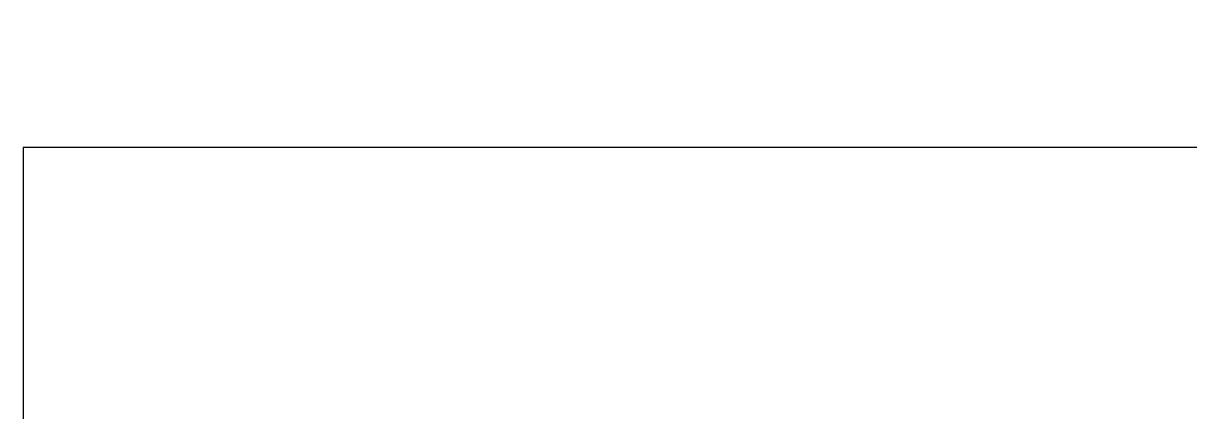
# Model space of a CAD drawing. Header units: millimetres. Extents: x 8678 to 9474, y 1103 to 1809.
# Drawn here: x 8677.9 to 8963.6, y 1554.4 to 1649.5 of the extents above; entities that cross this region are included whole.
import ezdxf
from ezdxf.xclip import XClip

# ---------------------------------------------------------------- set-up
doc = ezdxf.new("R2010")
doc.units = ezdxf.units.MM
doc.header["$LTSCALE"] = 10
doc.header["$MEASUREMENT"] = 0
doc.header["$XCLIPFRAME"] = 2
doc.layers.add('TX-PAPR', color=2, linetype='Continuous', plot=False)
doc.layers.add('TZ-BASE', color=253, linetype='Continuous')

# ---------------------------------------------------------------- blocks, each defined once
blk = doc.blocks.new('JD-CGHF56FJ')
at = {"layer": 'TZ-BASE'}
for p, q in [((0.17, -34.58), (26.09, 175.13)), ((82.98, -179.74), (126.91, 175.61)), ((34.81, 72.44, 244), (28.33, 104.51, 244)), ((36.76, 72.12, 243), (30.01, 104.2, 243)), ((38.58, 72.33, 242), (31.74, 103.72, 242)), ((26.82, 73.19, 247), (21.75, 102.71, 247)), ((40.3, 72.87, 241), (33.69, 102.39, 241)), ((41.51, 74.84, 240), (35.8, 100.67, 240)), ((43.45, 74.51, 239), (39.04, 94.43, 239)), ((79.56, 92.47), (512.16, 38.99)), ((33.08, 71.92, 245), (29.6, 87.46, 245)), ((147.93, 74.73, 201), (123.23, 86.43, 201)), ((0.53, 81, 248), (8.86, 69, 248)), ((69.97, 80.75, 221), (72.77, 74.87, 221)), ((146.7, 73.29, 202), (129.88, 81.22, 202)), ((182.15, 66.31, 197), (156.18, 82.18, 197))]:
    blk.add_line(p, q, dxfattribs=at)

msp = doc.modelspace()

# ---------------------------------------------------------------- linework, layer by layer
at = {"layer": 'TX-PAPR'}
msp.add_lwpolyline([(8677.89, 1103.05), (9473.89, 1103.05), (9473.89, 1619.05), (8677.89, 1619.05)], close=True, dxfattribs=at)

# ---------------------------------------------------------------- block references
at = {"layer": 'TZ-BASE'}
ref = msp.add_blockref('JD-CGHF56FJ', (8764.59, 1473.87), dxfattribs=at)
XClip(ref).set_block_clipping_path([(698.4920732728, -75.0000000069), (701.4767533416, 74.9999999931), (-0.3606341712, 74.9999999931), (0.3606341712, -75.0000000069)])

doc.saveas('drawing.dxf')
